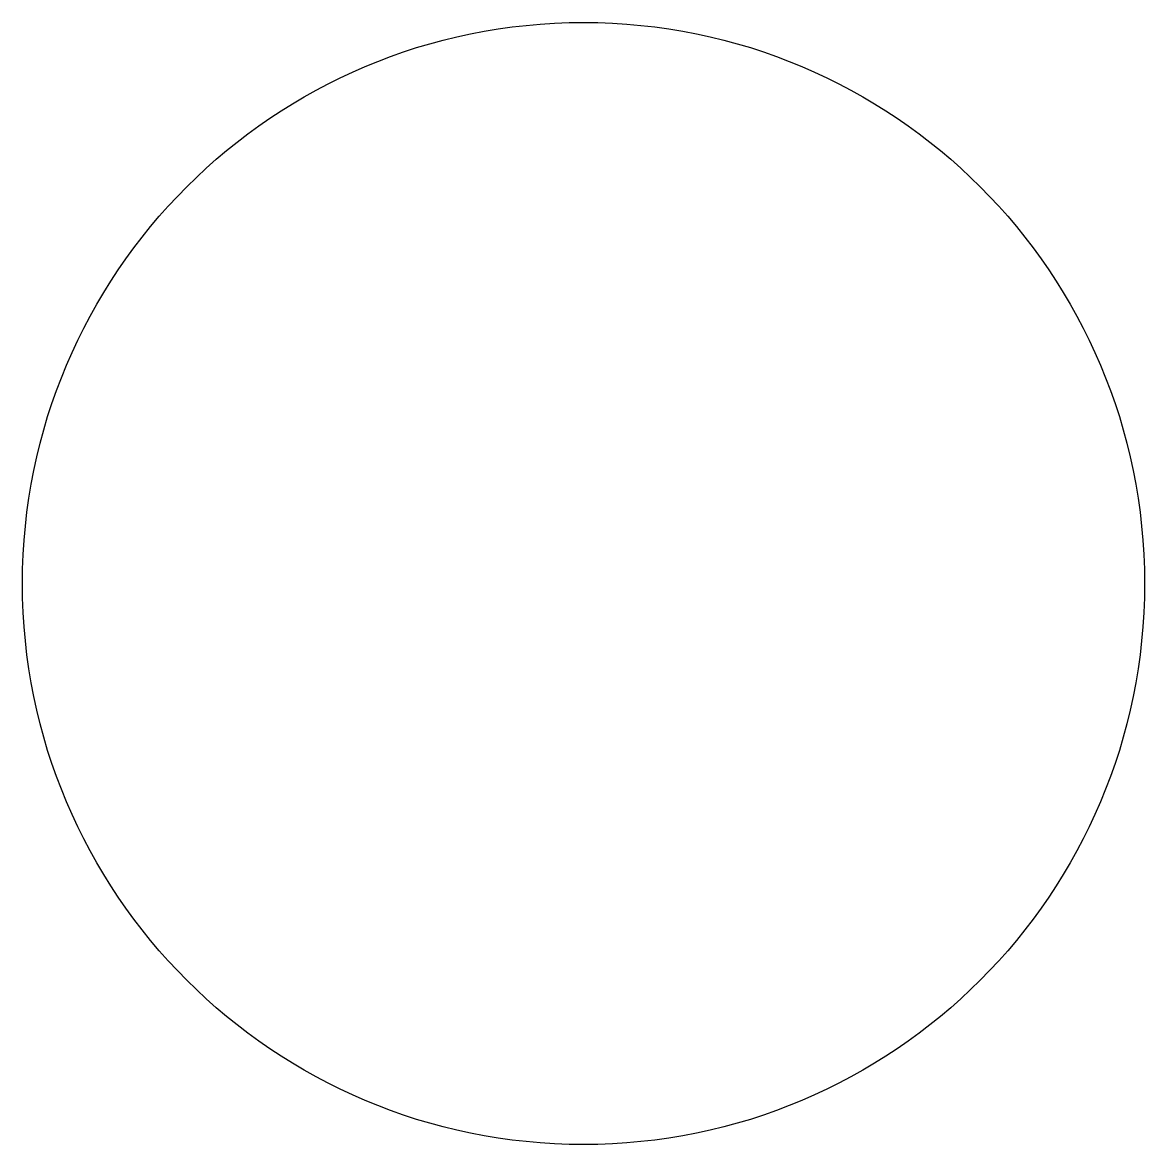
# Model space of a CAD drawing. Header units: millimetres. Extents: x 0 to 10, y 0 to 10.
import ezdxf

# ---------------------------------------------------------------- set-up
doc = ezdxf.new("R2010")
doc.units = ezdxf.units.MM
doc.layers.add('CORTE', color=1, linetype='Continuous')

msp = doc.modelspace()

# ---------------------------------------------------------------- linework, layer by layer
at = {"layer": 'CORTE'}
msp.add_circle((5, 5), 5, dxfattribs=at)

doc.saveas('drawing.dxf')
